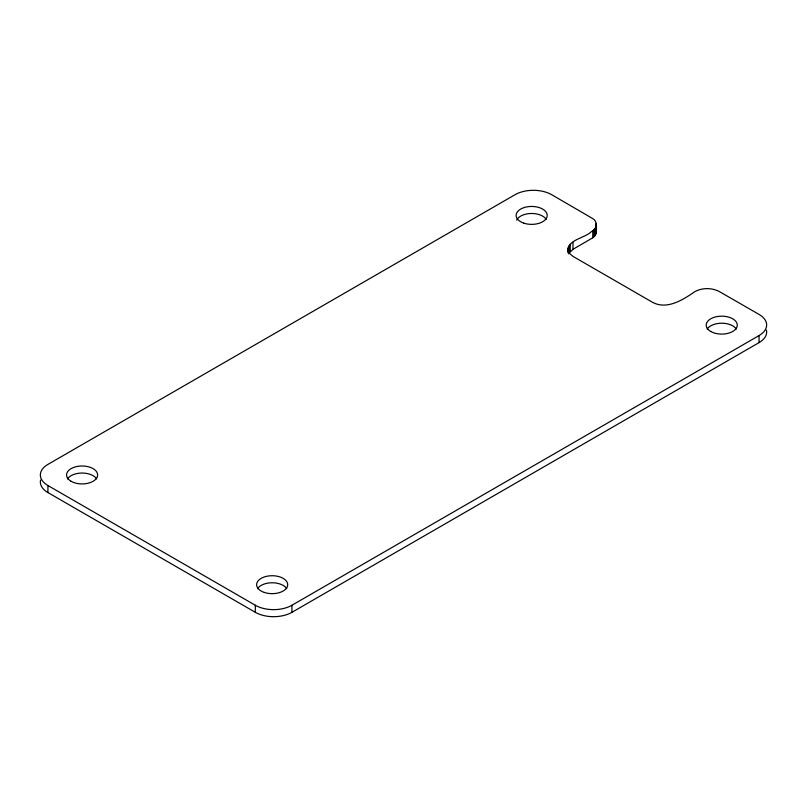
<?xml version="1.0" encoding="UTF-8"?>
<svg xmlns="http://www.w3.org/2000/svg" width="807" height="807" viewBox="0 0 807 807"><rect width="100%" height="100%" fill="white"/><g stroke="black" fill="none" stroke-linecap="round" stroke-linejoin="round"><path stroke-width="1.21" d="M567.916 251.673C566.988 239.487 584.762 238.317 591.279 231.72C596.716 229.541 598.179 221.723 592.762 218.606L551.675 194.689A25.885 14.95 0 0 0 515.068 194.689L47.936 464.388A25.885 14.95 0 0 0 47.936 485.532L47.936 492.573L255.325 612.311A25.885 14.95 0 0 0 291.932 612.311L759.064 342.612A25.885 14.95 0 0 0 766.428 330.093M568.501 253.791L572.97 249.333L592.762 237.783C597.261 234.978 596.514 229.178 596.333 224.669M47.936 485.532L255.325 605.26A25.885 14.95 0 0 0 291.932 605.26L759.064 335.561A25.885 14.95 0 0 0 759.064 314.427L719.35 291.569C711.885 287.645 702.393 287.645 694.938 291.569C683.115 299.73 666.875 310.312 652.227 302.131L572.97 256.374L569.228 253.146L567.916 249.333M596.181 230.419L596.333 231.72M759.064 335.561L759.064 342.612M596.181 223.368L596.181 233.021M595.737 227.251L595.737 234.292M595.021 228.482L595.021 235.533M594.023 229.652L594.023 236.693M592.762 230.731L592.762 237.783M572.97 242.282L572.97 249.333M570.226 244.35L570.226 251.391M569.228 245.52L569.228 252.561M568.501 246.75L568.501 252.621M568.067 248.031L568.067 252.722M291.932 605.26L291.932 612.311M255.325 605.26L255.325 612.311M67.506 478.944A15.535 8.968 0 0 1 82.102 473.043A15.535 8.968 0 0 1 96.699 478.944M257.564 588.666A15.535 8.968 0 0 1 272.161 582.765A15.535 8.968 0 0 1 286.757 588.666M516.662 220.129A15.535 8.968 0 0 1 530.996 213.492A15.535 8.968 0 0 1 546.258 219.383M707.134 329.115A15.535 8.968 0 0 1 721.73 323.214A15.535 8.968 0 0 1 736.327 329.115M47.936 492.573A25.885 14.95 0 0 1 40.572 480.054M71.117 481.305A15.535 8.968 0 0 0 97.102 477.28A15.535 8.968 0 0 0 78.077 466.295A15.535 8.968 0 0 0 71.117 481.305M264.393 592.459A15.535 8.968 0 0 0 287.695 584.692A15.535 8.968 0 0 0 264.393 576.924A15.535 8.968 0 0 0 264.393 592.459M710.745 331.475A15.535 8.968 0 0 0 736.73 327.46A15.535 8.968 0 0 0 717.705 316.475A15.535 8.968 0 0 0 710.745 331.475M523.904 223.176A15.535 8.968 0 0 0 547.196 215.408A15.535 8.968 0 0 0 523.904 207.641A15.535 8.968 0 0 0 523.904 223.176"/></g></svg>
